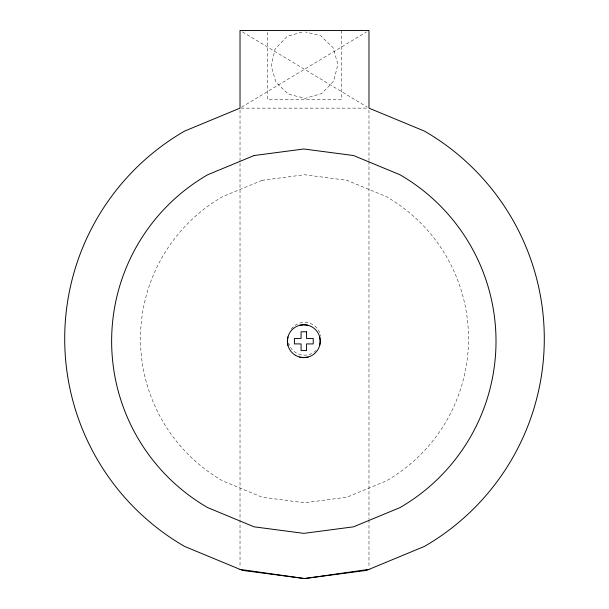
<?xml version="1.0" encoding="UTF-8"?>
<svg xmlns="http://www.w3.org/2000/svg" width="609" height="609" viewBox="0 0 609 609"><rect width="100%" height="100%" fill="white"/><g stroke="black" fill="none" stroke-linecap="round" stroke-linejoin="round"><path stroke-width="0.46" stroke-dasharray="3.04 2.28" d="M241.636 107.161L366.557 31.904M302.041 32.064L287.189 36.38L275.222 48.865L271.104 65.658L275.938 82.261L288.415 94.22L305.208 98.338L321.811 93.512L333.778 81.027L337.896 64.234L333.062 47.631L320.585 35.672L305.558 31.988M240.974 108.136L368.026 108.136M242.443 31.904L367.364 107.161M368.978 110.031L368.978 160.441M368.978 161.393L368.978 519.081M368.978 519.926L368.978 567.481M341.596 30.45L341.596 99.442L267.404 99.442L267.404 32.338M240.022 110.031L240.022 162.23M240.022 163.182L240.022 567.481M316.117 350.373A16.428 16.428 0 0 1 288.636 343.004M291.209 329.104A16.428 16.428 0 0 1 320.722 336.183M262.053 180.325L222.491 196.715A164.019 164.019 0 0 0 222.491 480.798L262.053 497.188L304.5 502.775L346.947 497.188L386.509 480.798A164.019 164.019 0 0 0 386.509 196.715L346.947 180.325L304.5 174.737L262.053 180.325"/><path stroke-width="0.91" d="M287.958 336.929L287.395 341.185L287.958 345.432M319.687 345.432L320.25 341.185L319.687 336.929M366.565 570.382L424.397 546.425A239.794 239.794 0 0 0 424.397 131.087L368.978 108.136L368.978 30.45L240.022 30.45L240.022 108.136L184.603 131.087A239.794 239.794 0 0 0 184.603 546.425L242.435 570.382L304.5 578.55L366.565 570.382L366.39 569.75M368.978 569.377L304.5 578.55L240.022 569.377M299.567 325.313L303.822 324.757L308.07 325.313M308.07 357.049L303.822 357.612L299.567 357.049M254.082 155.539L207.73 174.737A192.193 192.193 0 0 0 207.73 507.624L254.082 526.823L303.822 533.37L353.563 526.823L399.915 507.624A192.193 192.193 0 0 0 399.915 174.737L353.563 155.539L303.822 148.992L254.082 155.539M306.563 331.783L301.082 331.783L301.082 338.444L294.421 338.444L294.421 343.918L301.082 343.918L301.082 350.586L306.563 350.586L306.563 343.918L313.224 343.918L313.224 338.444L306.563 338.444L306.563 331.783M295.609 355.405A16.428 16.428 0 0 0 320.25 341.185A16.428 16.428 0 0 0 295.609 326.957A16.428 16.428 0 0 0 295.609 355.405"/></g></svg>
